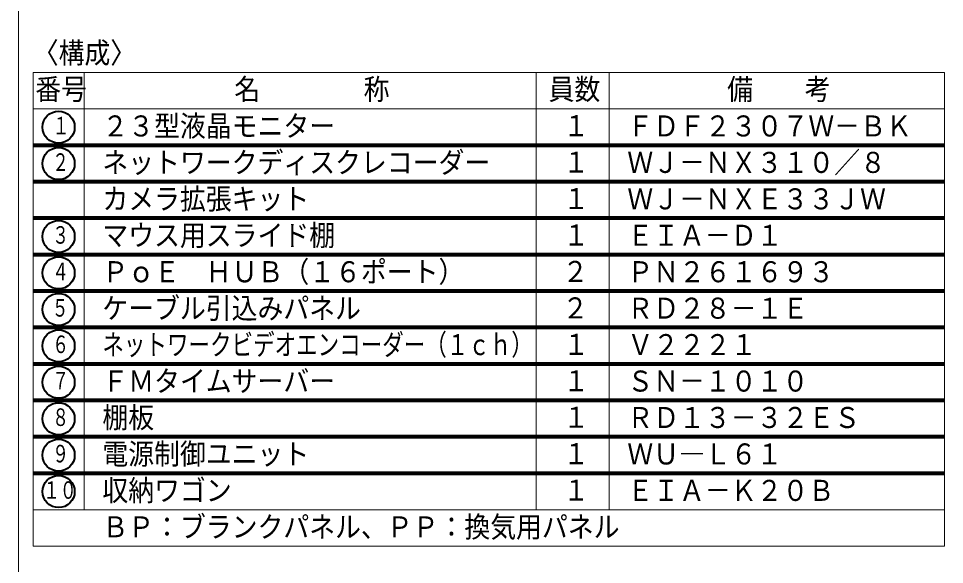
# Model space of a CAD drawing. Units: millimetres on the paper. Extents: x -400 to 400, y -280 to 280.
# Drawn here: x -129 to -2, y 4 to 78.9 of the extents above; entities that cross this region are included whole.
import ezdxf
from ezdxf.enums import TextEntityAlignment as Align

# ---------------------------------------------------------------- set-up
doc = ezdxf.new("R2010")
doc.units = ezdxf.units.MM
for name, color, linetype, lineweight in [('0-0_0', 1, 'Continuous', 80), ('0-2_Defpoints', 2, 'Continuous', 80), ('0-3_WAKU-M', 7, 'Continuous', 20), ('0-5_gaikei', 7, 'Continuous', 20)]:
    doc.layers.add(name, color=color, linetype=linetype, lineweight=lineweight)
doc.layers.add('0-8_HOJO', color=1, linetype='Continuous')
doc.styles.add('ＭＳ ゴシック', font='')
doc.styles.get('ＭＳ ゴシック').set_extended_font_data('MS Gothic')

# ---------------------------------------------------------------- blocks, each defined once
blk = doc.blocks.new('U14')
at = {"layer": '0-0_0', "color": 4, "lineweight": 9}
for p, q in [((125, 0), (0, 0)), ((0, 0), (0, -65)), ((7, 0), (7, -60)), ((69, -60), (69, 0)), ((79, -60), (79, 0)), ((125, -65), (125, 0)), ((125, -5), (0, -5)), ((0, -60), (125, -60)), ((0, -65), (125, -65))]:
    blk.add_line(p, q, dxfattribs=at)
at = {"layer": '0-0_0'}
for p, q in [((125, -10), (0, -10)), ((125, -15), (0, -15)), ((125, -20), (0, -20)), ((125, -25), (0, -25)), ((125, -30), (0, -30)), ((125, -35), (0, -35)), ((125, -40), (0, -40)), ((125, -45), (0, -45)), ((125, -50), (0, -50)), ((125, -55), (0, -55))]:
    blk.add_line(p, q, dxfattribs=at)
at = {"layer": '0-2_Defpoints', "style": 'ＭＳ ゴシック', "width": 0.9}
for s, p in [('〈構成〉', (-0.05, 0.395)), ('番号', (0.3, -4.605)), ('名\u3000\u3000\u3000\u3000称', (27.6, -4.605)), ('員数', (70.7, -4.605)), ('備\u3000\u3000考', (95.2, -4.605)), ('ＢＰ：ブランクパネル、ＰＰ：換気用パネル', (9.5, -64.645))]:
    blk.add_text(s, height=2.889, dxfattribs=at).set_placement(p, align=Align.BOTTOM_LEFT)

msp = doc.modelspace()

# ---------------------------------------------------------------- linework, layer by layer
at = {"layer": '0-2_Defpoints', "lineweight": 40}
for centre in [(-123.493, 64.036), (-123.493, 59.036), (-123.493, 49.036), (-123.493, 44.036), (-123.493, 39.036), (-123.493, 34.036), (-123.493, 29.036), (-123.493, 24.036), (-123.493, 19.036), (-123.493, 14.036)]:
    msp.add_circle(centre, 2.2, dxfattribs=at)
at = {"layer": '0-3_WAKU-M'}
msp.add_line((-128.993, 241.536), (-128.993, -238.464), dxfattribs=at)

# ---------------------------------------------------------------- block references
at = {"layer": '0-5_gaikei'}
msp.add_blockref('U14', (-126.993, 71.536), dxfattribs=at)

# ---------------------------------------------------------------- texts
at = {"layer": '0-2_Defpoints', "style": 'ＭＳ ゴシック'}
for s, height, width, p in [('２３型液晶モニター', 2.889, 0.9, (-117.493, 61.891)), ('１', 2.405, 0.7, (-124.306, 62.324)), ('１', 2.889, 0.9, (-54.293, 61.931)), ('ネットワークディスクレコーダー', 2.889, 0.9, (-117.493, 56.891)), ('２', 2.405, 0.7, (-124.368, 57.324)), ('１', 2.889, 0.9, (-54.293, 56.931)), ('カメラ拡張キット', 2.889, 0.9, (-117.493, 51.891)), ('１', 2.889, 0.9, (-54.293, 51.931)), ('マウス用スライド棚', 2.889, 0.9, (-117.493, 46.891)), ('３', 2.405, 0.7, (-124.368, 47.324)), ('１', 2.889, 0.9, (-54.293, 46.931)), ('ＰｏＥ\u3000ＨＵＢ（１６ポート）', 2.889, 0.9, (-117.493, 41.891)), ('２', 2.889, 0.9, (-54.393, 41.931)), ('４', 2.405, 0.7, (-124.368, 42.324)), ('ケーブル引込みパネル', 2.889, 0.9, (-117.493, 36.891)), ('２', 2.889, 0.9, (-54.393, 36.931)), ('５', 2.405, 0.7, (-124.431, 37.324)), ('ネットワークビデオエンコーダー（１ｃｈ）', 2.886, 0.75, (-117.493, 31.891)), ('１', 2.889, 0.9, (-54.293, 31.931)), ('６', 2.405, 0.7, (-124.368, 32.324)), ('ＦＭタイムサーバー', 2.889, 0.9, (-117.493, 26.891)), ('１', 2.889, 0.9, (-54.293, 26.931)), ('７', 2.405, 0.7, (-124.368, 27.324)), ('８', 2.405, 0.7, (-124.368, 22.324)), ('棚板', 2.889, 0.9, (-117.493, 21.891)), ('１', 2.889, 0.9, (-54.293, 21.931)), ('９', 2.405, 0.7, (-124.368, 17.324)), ('電源制御ユニット', 2.889, 0.9, (-117.493, 16.891)), ('１', 2.889, 0.9, (-54.293, 16.931)), ('１０', 2.405, 0.7, (-125.618, 12.324)), ('収納ワゴン', 2.889, 0.9, (-117.493, 11.891)), ('１', 2.889, 0.9, (-54.293, 11.931))]:
    msp.add_text(s, height=height, dxfattribs=dict(at, width=width)).set_placement(p, align=Align.BOTTOM_LEFT)
at = {"layer": '0-8_HOJO', "style": 'ＭＳ ゴシック', "width": 0.9}
for s, p in [('ＦＤＦ２３０７Ｗ－ＢＫ', (-45.493, 61.891)), ('ＷＪ－ＮＸ３１０／８', (-45.493, 56.891)), ('ＷＪ－ＮＸＥ３３ＪＷ', (-45.493, 51.891)), ('ＥＩＡ－Ｄ１', (-45.493, 46.891)), ('ＰＮ２６１６９３', (-45.493, 41.891)), ('ＲＤ２８－１Ｅ', (-45.493, 36.891)), ('Ｖ２２２１', (-45.493, 31.891)), ('ＳＮ－１０１０', (-45.493, 26.891)), ('ＲＤ１３－３２ＥＳ', (-45.493, 21.891)), ('ＷＵ―Ｌ６１', (-45.493, 16.891)), ('ＥＩＡ－Ｋ２０Ｂ', (-45.493, 11.891))]:
    msp.add_text(s, height=2.889, dxfattribs=at).set_placement(p, align=Align.BOTTOM_LEFT)

doc.saveas('drawing.dxf')
